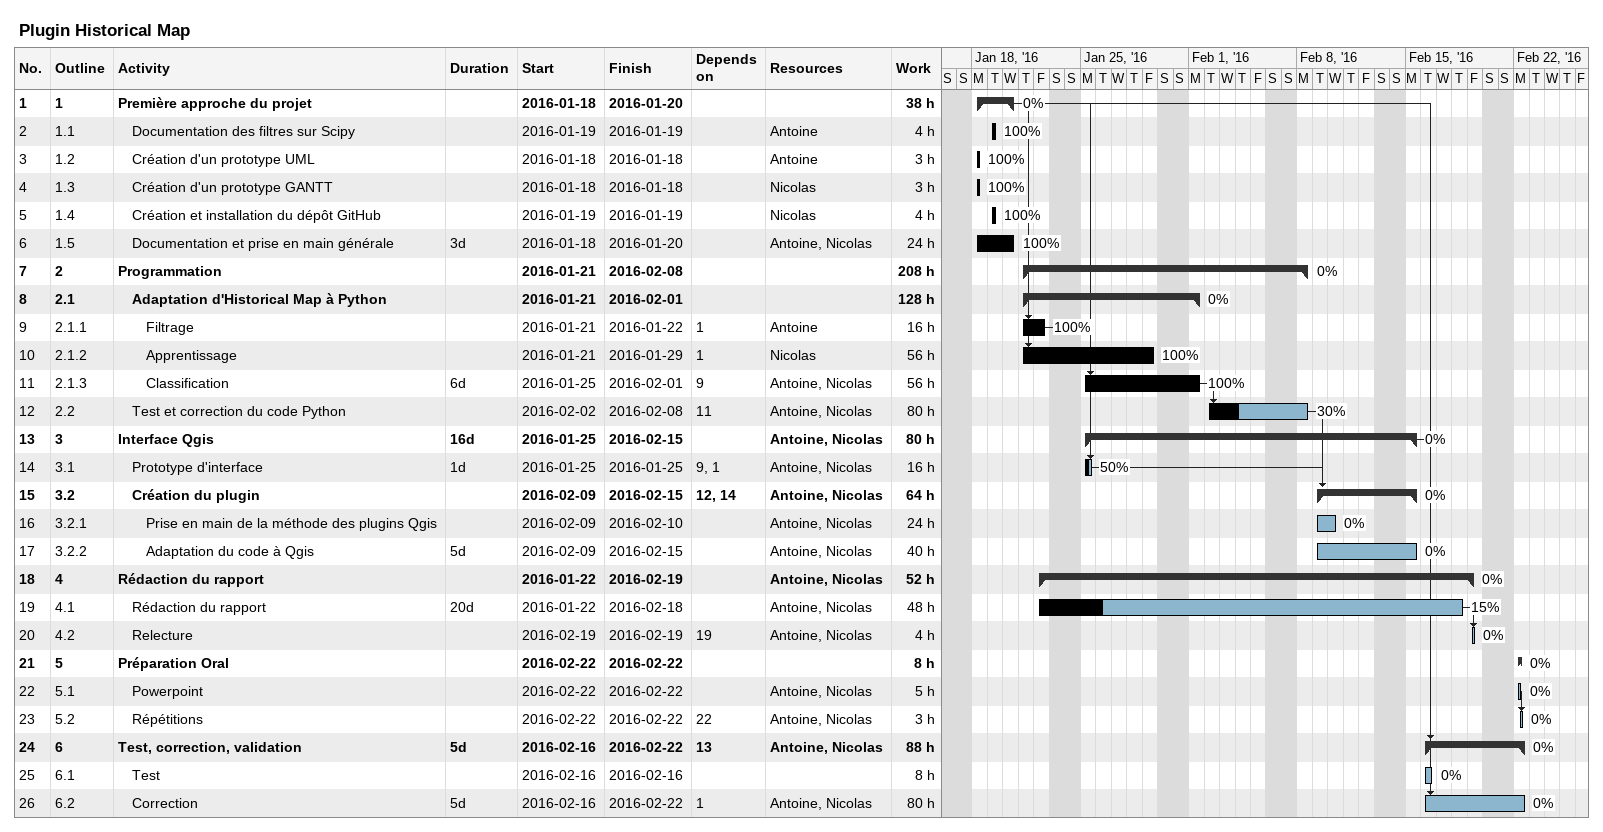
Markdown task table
Plugin Historical Map

| ID | WBS | Task | Duration | Start | Finish | Predecessors | Resources | % complete | Work (h) |
|---|---|---|---|---|---|---|---|---|---|
| 1 | 1 | **Première approche du projet** |  | 2016-01-18 | 2016-01-20 |  |  | 0 | 38 |
| 2 | 1.1 | Documentation des filtres sur Scipy |  | 2016-01-19 | 2016-01-19 |  | Antoine | 100 | 4 |
| 3 | 1.2 | Création d'un prototype UML |  | 2016-01-18 | 2016-01-18 |  | Antoine | 100 | 3 |
| 4 | 1.3 | Création d'un prototype GANTT |  | 2016-01-18 | 2016-01-18 |  | Nicolas | 100 | 3 |
| 5 | 1.4 | Création et installation du dépôt GitHub |  | 2016-01-19 | 2016-01-19 |  | Nicolas | 100 | 4 |
| 6 | 1.5 | Documentation et prise en main générale | 3d | 2016-01-18 | 2016-01-20 |  | Antoine, Nicolas | 100 | 24 |
| 7 | 2 | **Programmation** |  | 2016-01-21 | 2016-02-08 |  |  | 0 | 208 |
| 8 | 2.1 | **Adaptation d'Historical Map à Python** |  | 2016-01-21 | 2016-02-01 |  |  | 0 | 128 |
| 9 | 2.1.1 | Filtrage |  | 2016-01-21 | 2016-01-22 | 1 | Antoine | 100 | 16 |
| 10 | 2.1.2 | Apprentissage |  | 2016-01-21 | 2016-01-29 | 1 | Nicolas | 100 | 56 |
| 11 | 2.1.3 | Classification | 6d | 2016-01-25 | 2016-02-01 | 9 | Antoine, Nicolas | 100 | 56 |
| 12 | 2.2 | Test et correction du code Python |  | 2016-02-02 | 2016-02-08 | 11 | Antoine, Nicolas | 30 | 80 |
| 13 | 3 | **Interface Qgis** | 16d | 2016-01-25 | 2016-02-15 |  | Antoine, Nicolas | 0 | 80 |
| 14 | 3.1 | Prototype d'interface | 1d | 2016-01-25 | 2016-01-25 | 9, 1 | Antoine, Nicolas | 50 | 16 |
| 15 | 3.2 | **Création du plugin** |  | 2016-02-09 | 2016-02-15 | 12, 14 | Antoine, Nicolas | 0 | 64 |
| 16 | 3.2.1 | Prise en main de la méthode des plugins Qgis |  | 2016-02-09 | 2016-02-10 |  | Antoine, Nicolas | 0 | 24 |
| 17 | 3.2.2 | Adaptation du code à Qgis | 5d | 2016-02-09 | 2016-02-15 |  | Antoine, Nicolas | 0 | 40 |
| 18 | 4 | **Rédaction du rapport** |  | 2016-01-22 | 2016-02-19 |  | Antoine, Nicolas | 0 | 52 |
| 19 | 4.1 | Rédaction du rapport | 20d | 2016-01-22 | 2016-02-18 |  | Antoine, Nicolas | 15 | 48 |
| 20 | 4.2 | Relecture |  | 2016-02-19 | 2016-02-19 | 19 | Antoine, Nicolas | 0 | 4 |
| 21 | 5 | **Préparation Oral** |  | 2016-02-22 | 2016-02-22 |  |  | 0 | 8 |
| 22 | 5.1 | Powerpoint |  | 2016-02-22 | 2016-02-22 |  | Antoine, Nicolas | 0 | 5 |
| 23 | 5.2 | Répétitions |  | 2016-02-22 | 2016-02-22 | 22 | Antoine, Nicolas | 0 | 3 |
| 24 | 6 | **Test, correction, validation** | 5d | 2016-02-16 | 2016-02-22 | 13 | Antoine, Nicolas | 0 | 88 |
| 25 | 6.1 | Test |  | 2016-02-16 | 2016-02-16 |  |  | 0 | 8 |
| 26 | 6.2 | Correction | 5d | 2016-02-16 | 2016-02-22 | 1 | Antoine, Nicolas | 0 | 80 |
